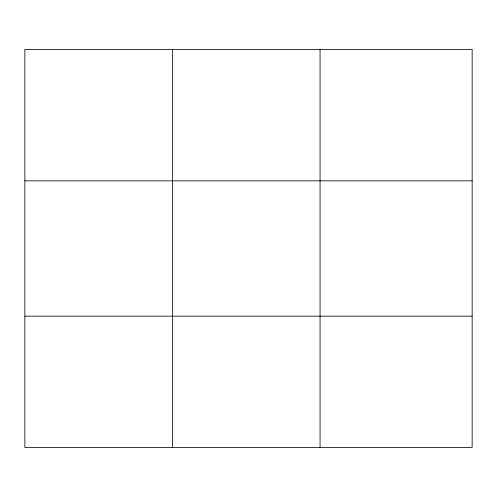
<?xml version="1.0" encoding="UTF-8"?>
<svg xmlns="http://www.w3.org/2000/svg" width="497" height="497" viewBox="0 0 497 497"><rect width="100%" height="100%" fill="white"/><g stroke="black" fill="none" stroke-linecap="round" stroke-linejoin="round"><path stroke-width="0.75" d="M172.459 447.493L172.459 49.507M320.068 447.493L320.068 49.507M472.15 316.16L472.15 447.493L24.85 447.493L24.85 49.507L472.15 49.507L472.15 316.16L24.85 316.16M24.85 180.84L472.15 180.84"/></g></svg>
